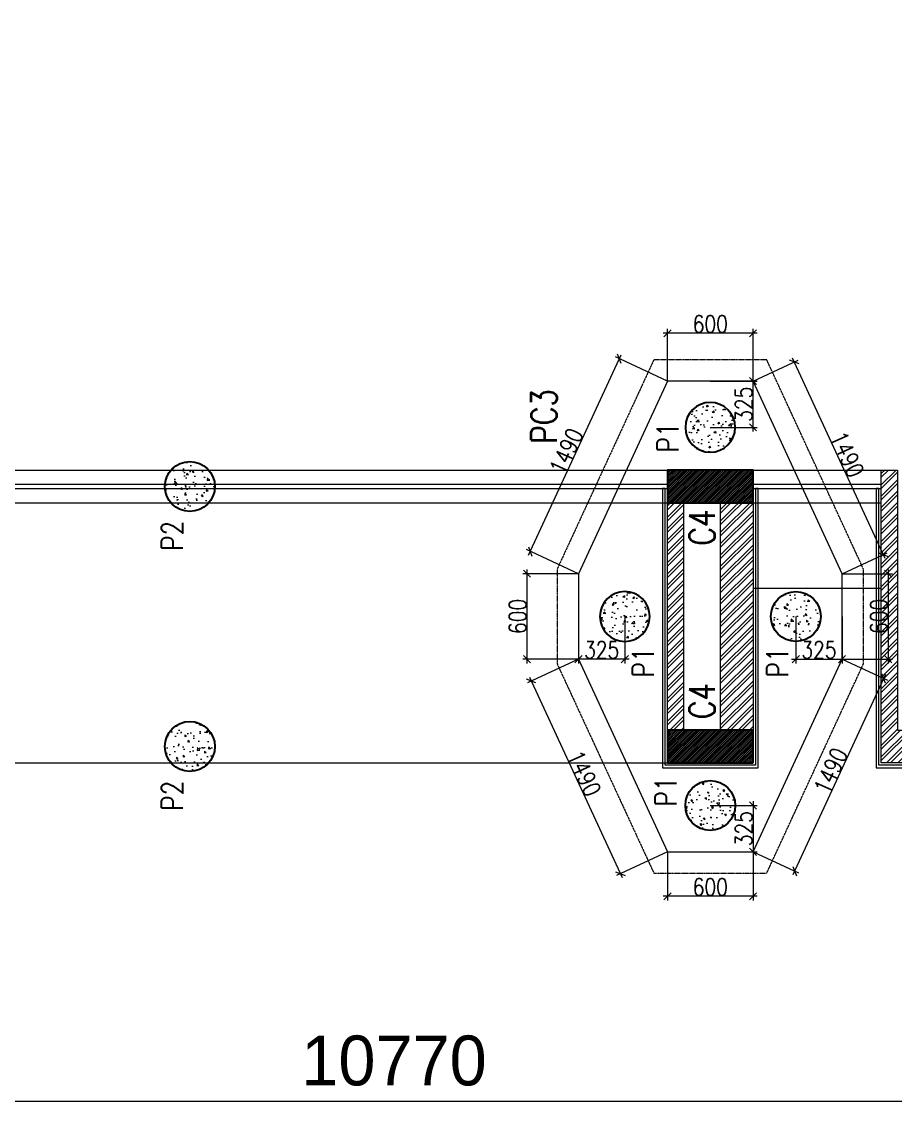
# Model space of a CAD drawing. Header units: metres. Extents: x 5205117 to 5948571, y 646915 to 1143748.
# Drawn here: x 5514661 to 5520790, y 816606 to 824308 of the extents above; entities that cross this region are included whole.
import ezdxf

# ---------------------------------------------------------------- set-up
doc = ezdxf.new("R2010")
doc.units = ezdxf.units.M
doc.header["$MEASUREMENT"] = 0
doc.header["$PDMODE"] = 35
doc.header["$PDSIZE"] = 10
for name, pattern in [('DASHED', [0.75, 0.5, -0.25]), ('DOT2', [0.125, 0, -0.125]), ('HIDDEN', [0.375, 0.25, -0.125])]:
    doc.linetypes.add(name, pattern=pattern)
doc.layers.get('0').update_dxf_attribs({"color": 1, "linetype": 'DASHED', "lineweight": 30})
doc.layers.add('A-GF', color=8, linetype='Continuous', lineweight=0, transparency=0.5)
for name, color, linetype, lineweight in [('dim start point', 10, 'Continuous', 0), ('S-COLUMN & WALL', 5, 'Continuous', 30), ('S-COLUMN_H', 250, 'Continuous', 0), ('S-FOUND-EXCAVATION', 253, 'HIDDEN', 0), ('S-FOUND-FOOTING', 7, 'Continuous', 15), ('S-PILE', 96, 'Continuous', 30), ('S-TEXT', 7, 'Continuous', 0), ('S-TEXT COL.', 1, 'Continuous', 0), ('S-TEXT PILE', 7, 'Continuous', 0)]:
    doc.layers.add(name, color=color, linetype=linetype, lineweight=lineweight)
doc.styles.add('C-ROOM', font='arial.ttf')
doc.styles.add('SETU 1', font='romans.shx', dxfattribs={"width": 0.8})
doc.styles.get("Standard").update_dxf_attribs({"font": 'GOTHIC.TTF'})
doc.dimstyles.new('A-DIM 100', dxfattribs={"dimscale": 100, "dimtxt": 2.5, "dimasz": 1.5, "dimexe": 1, "dimexo": 1, "dimgap": 0.5, "dimtad": 1, "dimdec": 0, "dimrnd": 5, "dimzin": 3, "dimdsep": 46, "dimtxsty": 'C-ROOM', "dimblk1": 'ARCHTICK', "dimblk2": 'ARCHTICK', "dimsah": 1, "dimcen": 1.5, "dimdle": 1, "dimclrd": 256, "dimclre": 256, "dimclrt": 256, "dimadec": 0, "dimazin": 0, "dimtfac": 0.6, "dimtdec": 0, "dimtofl": 0, "dimtmove": 1, "dimatfit": 3, "dimfxl": 1, "dimtolj": 1, "dimtzin": 0, "dimlwd": -1, "dimlwe": -1, "dimarcsym": 0})
doc.dimstyles.get("Standard").update_dxf_attribs({"dimtxt": 2, "dimasz": 1, "dimexe": 0, "dimexo": 0, "dimgap": 0.1, "dimtad": 1, "dimdsep": 46, "dimtxsty": 'Standard', "dimblk": 'OBLIQUE', "dimcen": 0.1, "dimclrd": 256, "dimclre": 256, "dimclrt": 256, "dimadec": 0, "dimazin": 0, "dimtfac": 1, "dimtofl": 0, "dimtmove": 1, "dimatfit": 2, "dimldrblk": 'OPEN90', "dimfxl": 1, "dimtolj": 1, "dimtzin": 0, "dimlwd": -1, "dimlwe": -1, "dimarcsym": 0})
pattern_1 = [(45, (1595081.140646775, 494016.5524752283), (-6.629126073623882, 6.629126073623883), [])]

# ---------------------------------------------------------------- blocks, each defined once
blk = doc.blocks.new('P2')
at = {"layer": 'S-PILE', "lineweight": 0}
h = blk.add_hatch(dxfattribs=at)
h.set_pattern_fill('AR-CONC', color=256, scale=20)
h.set_pattern_definition([(50, (0, 0), (143.4520365201507, -12.55042699651902), [15, -165]), (355, (0, 0), (-27.7502667226, 150.4384267400024), [12, -132]), (100.45144446, (11.9543362, -1.0458688), (115.7017693454224, 137.8879981937259), [12.74803839999999, -140.2284223999999]), (46.1842, (0, 40), (213.4482661343145, -33.10385615861531), [22.5, -247.5]), (96.63563549000003, (17.787349, 37.2413386), (186.9323891348456, 194.8237201549101), [19.1220684, -210.3427519999999]), (351.18416399, (0, 40), (186.9323890109546, 194.823720053998), [18, -198.0000002]), (21, (20, 30), (119.3814104236923, -80.52377813306776), [15, -165]), (326, (20, 30), (48.66306638431634, 145.0300090093706), [12, -132]), (71.45144474, (29.94845080000001, 23.2896852), (168.0444753459942, 64.50623056127077), [12.748038, -140.2284224]), (37.5, (0, 0), (2.431971063458133, 66.5787707662623), [0, -130.4, 0, -134, 0, -132.5]), (7.499999999999999, (0, 0), (52.61390748842972, 78.88234237647205), [0, -76.39999999999999, 0, -127.4, 0, -50.5]), (327.5, (-44.59999999999999, 0), (106.7644872344818, -4.510974346875951), [0, -50, 0, -156, 0, -207]), (317.5, (-64.6, 0), (116.6372338684772, 20.02099646646354), [0, -65, 0, -103.6, 0, -147])])
edge = h.paths.add_edge_path()
edge.add_arc((0, 0), 175, 0, 360)
at = {"layer": 'S-PILE'}
blk.add_circle((0, 0), 175, dxfattribs=at)
blk = doc.blocks.new('_Oblique')
at = {"color": 0, "linetype": 'ByBlock', "lineweight": -2}
blk.add_line((-0.5, -0.5), (0.5, 0.5), dxfattribs=at)
blk = doc.blocks.new('*D837')
at = {"layer": 'Defpoints', "color": 0, "transparency": 16777216}
for p in [(5518854.293229337, 821943.4365243237), (5519193.018435443, 821786.9202748376), (5518568.018461747, 820434.3243264764)]:
    blk.add_point(p, dxfattribs=at)
at = {"layer": 'S-TEXT', "transparency": 16777216}
blk.add_line((5518216.709479088, 820563.6073505258), (5518866.877005891, 821970.6697497594), dxfattribs=at)
at = {"layer": 'S-TEXT', "color": 9, "transparency": 16777216}
for p, q in [((5519193.018435443, 821786.9202748376), (5518827.060003901, 821956.0203008768)), ((5518568.018461747, 820434.3243264764), (5518202.060030205, 820603.424352515))]:
    blk.add_line(p, q, dxfattribs=at)
at = {"layer": 'S-TEXT', "transparency": 16777216, "xscale": 50, "yscale": 50, "zscale": 50}
for p, rotation in [((5518854.293229337, 821943.4365243237), 65.19954959944108), ((5518229.293255641, 820590.8405759616), 245.1995495994411)]:
    blk.add_blockref('_Oblique', p, dxfattribs=dict(at, rotation=rotation))
at = {"layer": 'S-TEXT', "color": 0, "lineweight": 0, "transparency": 16777216, "insert": (5518482.787920711, 821294.4033993421), "char_height": 120, "attachment_point": 5, "rotation": 65.19954959944108, "style": 'SETU 1'}
blk.add_mtext('\\A1;1490', dxfattribs=at)
blk = doc.blocks.new('*D838')
at = {"layer": 'Defpoints', "color": 0, "transparency": 16777216}
for p in [(5520082.621542173, 821920.7384592762), (5519793.018435443, 821786.9202748381), (5520418.018409141, 820434.3243264765)]:
    blk.add_point(p, dxfattribs=at)
at = {"layer": 'S-TEXT', "transparency": 16777216}
blk.add_line((5520720.205292424, 820540.9092854784), (5520070.037765621, 821947.9716847125), dxfattribs=at)
at = {"layer": 'S-TEXT', "color": 9, "transparency": 16777216}
for p, q in [((5519793.018435443, 821786.9202748381), (5520109.85476761, 821933.3222358299)), ((5520418.018409141, 820434.3243264765), (5520734.854741306, 820580.7262874683))]:
    blk.add_line(p, q, dxfattribs=at)
at = {"layer": 'S-TEXT', "transparency": 16777216, "xscale": 50, "yscale": 50, "zscale": 50}
for p, rotation in [((5520082.621542173, 821920.7384592762), 114.8004504005589), ((5520707.62151587, 820568.1425109148), 294.8004504005589)]:
    blk.add_blockref('_Oblique', p, dxfattribs=dict(at, rotation=rotation))
at = {"layer": 'S-TEXT', "color": 0, "lineweight": 0, "transparency": 16777216, "insert": (5520454.1268508, 821271.7053342944), "char_height": 120, "attachment_point": 5, "rotation": 294.80045040055893, "style": 'SETU 1'}
blk.add_mtext('\\A1;1490', dxfattribs=at)
blk = doc.blocks.new('*D839')
at = {"layer": 'Defpoints', "color": 0, "transparency": 16777216}
for p in [(5520418.018409141, 819834.3243264764), (5519793.018435445, 818481.9202748382), (5520085.214830702, 818346.8846402371)]:
    blk.add_point(p, dxfattribs=at)
at = {"layer": 'S-TEXT', "color": 9, "transparency": 16777216}
for p, q in [((5520418.018409141, 819834.3243264764), (5520737.447349922, 819686.7034439872)), ((5519793.018435445, 818481.9202748382), (5520112.447376224, 818334.2993923489))]:
    blk.add_line(p, q, dxfattribs=at)
at = {"layer": 'S-TEXT', "transparency": 16777216}
blk.add_line((5520722.800052287, 819726.5212373975), (5520072.629582814, 818319.6520947154), dxfattribs=at)
at = {"layer": 'S-TEXT', "transparency": 16777216, "xscale": 50, "yscale": 50, "zscale": 50}
for p, rotation in [((5520710.214804398, 819699.2886918753), 65.19645403067507), ((5520085.214830702, 818346.8846402371), 245.1964540306751)]:
    blk.add_blockref('_Oblique', p, dxfattribs=dict(at, rotation=rotation))
at = {"layer": 'S-TEXT', "color": 0, "lineweight": 0, "transparency": 16777216, "insert": (5520338.71096892, 819050.3547031473), "char_height": 120, "attachment_point": 5, "rotation": 65.19645403067508, "style": 'SETU 1'}
blk.add_mtext('\\A1;1490', dxfattribs=at)
blk = doc.blocks.new('*D840')
at = {"layer": 'Defpoints', "color": 0, "transparency": 16777216}
for p in [(5518568.018461748, 819834.3243264764), (5519193.018435445, 818481.9202748379), (5518861.183847286, 818328.5662467876)]:
    blk.add_point(p, dxfattribs=at)
at = {"layer": 'S-TEXT', "color": 9, "transparency": 16777216}
for p, q in [((5518568.018461748, 819834.3243264764), (5518208.951328069, 819668.3850505372)), ((5519193.018435445, 818481.9202748379), (5518833.951301765, 818315.9809988993))]:
    blk.add_line(p, q, dxfattribs=at)
at = {"layer": 'S-TEXT', "transparency": 16777216}
blk.add_line((5518223.598625701, 819708.2028439472), (5518873.769095174, 818301.3337012657), dxfattribs=at)
at = {"layer": 'S-TEXT', "transparency": 16777216, "xscale": 50, "yscale": 50, "zscale": 50}
for p, rotation in [((5518236.183873589, 819680.9702984255), 114.8035459693249), ((5518861.183847286, 818328.5662467876), 294.8035459693249)]:
    blk.add_blockref('_Oblique', p, dxfattribs=dict(at, rotation=rotation))
at = {"layer": 'S-TEXT', "color": 0, "lineweight": 0, "transparency": 16777216, "insert": (5518607.687709068, 819032.036309697), "char_height": 120, "attachment_point": 5, "rotation": 294.8035459693249, "style": 'SETU 1'}
blk.add_mtext('\\A1;1490', dxfattribs=at)
blk = doc.blocks.new('*D841')
at = {"layer": 'Defpoints', "color": 0, "transparency": 16777216}
for p in [(5519193.018435445, 822122.2912844357), (5519193.018435445, 821786.9202748381), (5519793.018435445, 821786.9202748381)]:
    blk.add_point(p, dxfattribs=at)
at = {"layer": 'S-TEXT', "transparency": 16777216}
blk.add_line((5519823.018435444, 822122.2912844357), (5519163.018435444, 822122.2912844357), dxfattribs=at)
at = {"layer": 'S-TEXT', "color": 9, "transparency": 16777216}
for p, q in [((5519193.018435445, 821786.9202748381), (5519193.018435445, 822152.2912844355)), ((5519793.018435445, 821786.9202748381), (5519793.018435445, 822152.2912844355))]:
    blk.add_line(p, q, dxfattribs=at)
at = {"layer": 'S-TEXT', "transparency": 16777216, "xscale": 50, "yscale": 50, "zscale": 50, "rotation": 180}
blk.add_blockref('_Oblique', (5519193.018435445, 822122.2912844357), dxfattribs=at)
at = {"layer": 'S-TEXT', "transparency": 16777216, "xscale": 50, "yscale": 50, "zscale": 50}
blk.add_blockref('_Oblique', (5519793.018435445, 822122.2912844357), dxfattribs=at)
at = {"layer": 'S-TEXT', "color": 0, "lineweight": 0, "transparency": 16777216, "insert": (5519493.018435444, 822187.2912844357), "char_height": 120, "attachment_point": 5, "style": 'SETU 1'}
blk.add_mtext('\\A1;600', dxfattribs=at)
blk = doc.blocks.new('*D842')
at = {"layer": 'Defpoints', "color": 0, "transparency": 16777216}
for p in [(5519193.018435445, 818481.9202748382), (5519793.018435445, 818481.9202748382), (5519193.018435445, 818169.7627769104)]:
    blk.add_point(p, dxfattribs=at)
at = {"layer": 'S-TEXT', "color": 9, "transparency": 16777216}
for p, q in [((5519193.018435445, 818481.9202748382), (5519193.018435445, 818139.7627769106)), ((5519793.018435445, 818481.9202748382), (5519793.018435445, 818139.7627769106))]:
    blk.add_line(p, q, dxfattribs=at)
at = {"layer": 'S-TEXT', "transparency": 16777216}
blk.add_line((5519823.018435444, 818169.7627769104), (5519163.018435444, 818169.7627769104), dxfattribs=at)
at = {"layer": 'S-TEXT', "transparency": 16777216, "xscale": 50, "yscale": 50, "zscale": 50, "rotation": 180}
blk.add_blockref('_Oblique', (5519193.018435445, 818169.7627769104), dxfattribs=at)
at = {"layer": 'S-TEXT', "transparency": 16777216, "xscale": 50, "yscale": 50, "zscale": 50}
blk.add_blockref('_Oblique', (5519793.018435445, 818169.7627769104), dxfattribs=at)
at = {"layer": 'S-TEXT', "color": 0, "lineweight": 0, "transparency": 16777216, "insert": (5519493.018435444, 818234.7627769106), "char_height": 120, "attachment_point": 5, "style": 'SETU 1'}
blk.add_mtext('\\A1;600', dxfattribs=at)
blk = doc.blocks.new('*D843')
at = {"layer": 'Defpoints', "color": 0, "transparency": 16777216}
for p in [(5520418.018409143, 820434.3243264768), (5520418.018409143, 819834.3243264769), (5520741.718042727, 819834.3243264769)]:
    blk.add_point(p, dxfattribs=at)
at = {"layer": 'S-TEXT', "color": 9, "transparency": 16777216}
for p, q in [((5520418.018409143, 820434.3243264768), (5520771.718042726, 820434.3243264768)), ((5520418.018409143, 819834.3243264769), (5520771.718042726, 819834.3243264769))]:
    blk.add_line(p, q, dxfattribs=at)
at = {"layer": 'S-TEXT', "transparency": 16777216}
blk.add_line((5520741.718042727, 820464.3243264767), (5520741.718042727, 819804.3243264768), dxfattribs=at)
at = {"layer": 'S-TEXT', "transparency": 16777216, "xscale": 50, "yscale": 50, "zscale": 50}
for p, rotation in [((5520741.718042727, 820434.3243264768), 90), ((5520741.718042727, 819834.3243264769), 270)]:
    blk.add_blockref('_Oblique', p, dxfattribs=dict(at, rotation=rotation))
at = {"layer": 'S-TEXT', "color": 0, "lineweight": 0, "transparency": 16777216, "insert": (5520676.718042725, 820134.324326475), "char_height": 120, "attachment_point": 5, "rotation": 90, "style": 'SETU 1'}
blk.add_mtext('\\A1;600', dxfattribs=at)
blk = doc.blocks.new('*D844')
at = {"layer": 'Defpoints', "color": 0, "transparency": 16777216}
for p in [(5518568.01846175, 820434.3243264768), (5518206.265005995, 819834.3243264769), (5518568.01846175, 819834.3243264769)]:
    blk.add_point(p, dxfattribs=at)
at = {"layer": 'S-TEXT', "color": 9, "transparency": 16777216}
for p, q in [((5518568.01846175, 820434.3243264768), (5518176.265005994, 820434.3243264768)), ((5518568.01846175, 819834.3243264769), (5518176.265005994, 819834.3243264769))]:
    blk.add_line(p, q, dxfattribs=at)
at = {"layer": 'S-TEXT', "transparency": 16777216}
blk.add_line((5518206.265005995, 820464.3243264767), (5518206.265005995, 819804.3243264768), dxfattribs=at)
at = {"layer": 'S-TEXT', "transparency": 16777216, "xscale": 50, "yscale": 50, "zscale": 50}
for p, rotation in [((5518206.265005995, 820434.3243264768), 90), ((5518206.265005995, 819834.3243264769), 270)]:
    blk.add_blockref('_Oblique', p, dxfattribs=dict(at, rotation=rotation))
at = {"layer": 'S-TEXT', "color": 0, "lineweight": 0, "transparency": 16777216, "insert": (5518141.265005994, 820134.324326475), "char_height": 120, "attachment_point": 5, "rotation": 90, "style": 'SETU 1'}
blk.add_mtext('\\A1;600', dxfattribs=at)
blk = doc.blocks.new('*D817')
at = {"layer": 'Defpoints', "color": 0, "transparency": 16777216}
for p in [(5518568.018461747, 820134.3243264755), (5518893.018461747, 820134.3243264755), (5518568.018461747, 819834.3243264838)]:
    blk.add_point(p, dxfattribs=at)
at = {"layer": 'S-TEXT', "color": 9, "transparency": 16777216}
for p, q in [((5518568.018461747, 820134.3243264755), (5518568.018461747, 819804.3243264839)), ((5518893.018461747, 820134.3243264755), (5518893.018461747, 819804.3243264839))]:
    blk.add_line(p, q, dxfattribs=at)
at = {"layer": 'S-TEXT', "transparency": 16777216}
blk.add_line((5518923.018461748, 819834.3243264838), (5518538.018461748, 819834.3243264838), dxfattribs=at)
at = {"layer": 'S-TEXT', "transparency": 16777216, "xscale": 50, "yscale": 50, "zscale": 50, "rotation": 180}
blk.add_blockref('_Oblique', (5518568.018461747, 819834.3243264838), dxfattribs=at)
at = {"layer": 'S-TEXT', "transparency": 16777216, "xscale": 50, "yscale": 50, "zscale": 50}
blk.add_blockref('_Oblique', (5518893.018461747, 819834.3243264838), dxfattribs=at)
at = {"layer": 'S-TEXT', "color": 0, "lineweight": 0, "transparency": 16777216, "insert": (5518730.518461747, 819899.3243264836), "char_height": 120, "attachment_point": 5, "style": 'SETU 1'}
blk.add_mtext('\\A1;325', dxfattribs=at)
blk = doc.blocks.new('*D818')
at = {"layer": 'Defpoints', "color": 0, "transparency": 16777216}
for p in [(5520093.018409141, 820134.3243264755), (5520418.018409141, 820134.3243264755), (5520418.018409141, 819834.3243264856)]:
    blk.add_point(p, dxfattribs=at)
at = {"layer": 'S-TEXT', "color": 9, "transparency": 16777216}
for p, q in [((5520093.018409141, 820134.3243264755), (5520093.018409141, 819804.3243264857)), ((5520418.018409141, 820134.3243264755), (5520418.018409141, 819804.3243264857))]:
    blk.add_line(p, q, dxfattribs=at)
at = {"layer": 'S-TEXT', "transparency": 16777216}
blk.add_line((5520063.01840914, 819834.3243264856), (5520448.01840914, 819834.3243264856), dxfattribs=at)
at = {"layer": 'S-TEXT', "transparency": 16777216, "xscale": 50, "yscale": 50, "zscale": 50, "rotation": 180}
blk.add_blockref('_Oblique', (5520093.018409141, 819834.3243264856), dxfattribs=at)
at = {"layer": 'S-TEXT', "transparency": 16777216, "xscale": 50, "yscale": 50, "zscale": 50}
blk.add_blockref('_Oblique', (5520418.018409141, 819834.3243264856), dxfattribs=at)
at = {"layer": 'S-TEXT', "color": 0, "lineweight": 0, "transparency": 16777216, "insert": (5520255.518409141, 819899.3243264856), "char_height": 120, "attachment_point": 5, "style": 'SETU 1'}
blk.add_mtext('\\A1;325', dxfattribs=at)
blk = doc.blocks.new('*D819')
at = {"layer": 'Defpoints', "color": 0, "transparency": 16777216}
for p in [(5519493.018435447, 818806.9202748378), (5519493.018435447, 818481.9202748378), (5519793.018435448, 818481.9202748378)]:
    blk.add_point(p, dxfattribs=at)
at = {"layer": 'S-TEXT', "color": 9, "transparency": 16777216}
for p, q in [((5519493.018435447, 818806.9202748378), (5519823.018435448, 818806.9202748378)), ((5519493.018435447, 818481.9202748378), (5519823.018435448, 818481.9202748378))]:
    blk.add_line(p, q, dxfattribs=at)
at = {"layer": 'S-TEXT', "transparency": 16777216}
blk.add_line((5519793.018435448, 818836.9202748376), (5519793.018435448, 818451.9202748376), dxfattribs=at)
at = {"layer": 'S-TEXT', "transparency": 16777216, "xscale": 50, "yscale": 50, "zscale": 50}
for p, rotation in [((5519793.018435448, 818806.9202748378), 90), ((5519793.018435448, 818481.9202748378), 270)]:
    blk.add_blockref('_Oblique', p, dxfattribs=dict(at, rotation=rotation))
at = {"layer": 'S-TEXT', "color": 0, "lineweight": 0, "transparency": 16777216, "insert": (5519728.018435447, 818644.4202748358), "char_height": 120, "attachment_point": 5, "rotation": 90, "style": 'SETU 1'}
blk.add_mtext('\\A1;325', dxfattribs=at)
blk = doc.blocks.new('*D820')
at = {"layer": 'Defpoints', "color": 0, "transparency": 16777216}
for p in [(5519493.018435447, 821786.7283781151), (5519793.018435448, 821786.7283781151), (5519493.018435447, 821461.728378115)]:
    blk.add_point(p, dxfattribs=at)
at = {"layer": 'S-TEXT', "transparency": 16777216}
blk.add_line((5519793.018435448, 821431.728378115), (5519793.018435448, 821816.728378115), dxfattribs=at)
at = {"layer": 'S-TEXT', "color": 9, "transparency": 16777216}
for p, q in [((5519493.018435447, 821786.7283781151), (5519823.018435448, 821786.7283781151)), ((5519493.018435447, 821461.728378115), (5519823.018435448, 821461.728378115))]:
    blk.add_line(p, q, dxfattribs=at)
at = {"layer": 'S-TEXT', "transparency": 16777216, "xscale": 50, "yscale": 50, "zscale": 50}
for p, rotation in [((5519793.018435448, 821786.7283781151), 90), ((5519793.018435448, 821461.728378115), 270)]:
    blk.add_blockref('_Oblique', p, dxfattribs=dict(at, rotation=rotation))
at = {"layer": 'S-TEXT', "color": 0, "lineweight": 0, "transparency": 16777216, "insert": (5519728.018435447, 821624.2283781132), "char_height": 120, "attachment_point": 5, "rotation": 90, "style": 'SETU 1'}
blk.add_mtext('\\A1;325', dxfattribs=at)
blk = doc.blocks.new('*D887')
at = {"layer": 'Defpoints', "color": 0, "ltscale": 5, "transparency": 16777216}
for p in [(5522658.020674787, 817598.1489726655), (5511888.018435448, 817163.7671260297), (5522658.020674787, 816730.9334570203)]:
    blk.add_point(p, dxfattribs=at)
at = {"layer": 'dim start point', "linetype": 'DOT2', "ltscale": 5, "transparency": 16777216}
for p, q in [((5522658.020674787, 817598.1489726655), (5522658.020674787, 816730.9334570203)), ((5511888.018435448, 817163.7671260297), (5511888.018435448, 816730.9334570203))]:
    blk.add_line(p, q, dxfattribs=at)
at = {"layer": 'dim start point', "color": 1, "ltscale": 5, "transparency": 16777216}
blk.add_line((5511888.018435448, 816730.9334570203), (5522658.020674787, 816730.9334570203), dxfattribs=at)
at = {"layer": 'dim start point', "color": 1, "ltscale": 5, "transparency": 16777216, "xscale": 250, "yscale": 250, "zscale": 250, "rotation": 180}
blk.add_blockref('_Oblique', (5511888.018435448, 816730.9334570203), dxfattribs=at)
at = {"layer": 'dim start point', "color": 1, "ltscale": 5, "transparency": 16777216, "xscale": 250, "yscale": 250, "zscale": 250}
blk.add_blockref('_Oblique', (5522658.020674787, 816730.9334570203), dxfattribs=at)
at = {"layer": 'dim start point', "color": 1, "ltscale": 5, "transparency": 16777216, "insert": (5517273.019555118, 817014.7369920305), "char_height": 350, "attachment_point": 5}
blk.add_mtext('\\A1;10770', dxfattribs=at)
blk = doc.blocks.new('_Open90')
at = {"color": 0, "linetype": 'ByBlock', "lineweight": -2}
for p, q in [((-0.5, 0.5), (0, 0)), ((0, 0), (-1, 0)), ((0, 0), (-0.5, -0.5))]:
    blk.add_line(p, q, dxfattribs=at)

msp = doc.modelspace()

# ---------------------------------------------------------------- hatches: boundary and pattern name
at = {"layer": 'A-GF', "ltscale": 5}
h = msp.add_hatch(dxfattribs=at)
h.set_pattern_fill('ANSI32', color=256, scale=150)
h.set_pattern_definition([(45, (1901543.431785271, 480541.7018251683), (-39.7747564417433, 39.7747564417433), []), (45, (1901569.948289521, 480541.7018251683), (-39.7747564417433, 39.7747564417433), [])])
h.paths.add_polyline_path([(5521808.018435445, 821161.9202748376), (5522543.018435444, 821161.9202748376), (5522543.018435444, 825736.9202748376), (5521808.018435445, 825736.9202748376), (5521808.018435445, 825966.9202748376), (5522428.018435444, 825966.9202748376), (5522428.018435444, 828666.9202748401), (5521808.018435445, 828666.9202748401), (5521808.018435445, 828896.92027484), (5522658.018435445, 828896.92027484), (5522658.018435445, 820184.4202748378), (5522558.018435445, 820184.4202748378), (5522558.018435445, 820084.4202748376), (5522658.018435445, 820084.4202748376), (5522658.018435445, 819106.9202748376), (5520693.018435444, 819106.9202748376), (5520693.018435444, 821161.9202748376), (5520808.018435444, 821161.9202748376), (5520808.018435444, 819336.9202748376), (5522428.018435444, 819336.9202748376), (5522428.018435444, 820931.9202748378), (5521808.018435445, 820931.9202748378)])
h.paths.add_polyline_path([(5522033.018435445, 830011.9202748399), (5522033.018435445, 830216.9202748378), (5522428.018435444, 830216.9202748378), (5522428.018435444, 830011.9202748399)], flags=16)
h.paths.add_polyline_path([(5522658.018435445, 830701.9202748399), (5522428.018435444, 830701.9202748399), (5522428.018435444, 830331.9202748376), (5522033.018435445, 830331.9202748376), (5522033.018435445, 830701.9202748399), (5521918.018435444, 830701.9202748399), (5521918.018435444, 830011.9202748399), (5521808.018435445, 830011.9202748399), (5521808.018435445, 829896.92027484), (5522658.018435445, 829896.92027484)], flags=17)
h.paths.add_polyline_path([(5515283.018435444, 838136.9202748378), (5515283.018435444, 836126.9202748378), (5514658.018435445, 836126.9202748378), (5514658.018435445, 836011.9202748378), (5515513.018435444, 836011.9202748378), (5515513.018435444, 838366.9202748378), (5511888.018435445, 838366.9202748378), (5511888.018435445, 833706.9202748378), (5512488.018435444, 833706.9202748378), (5512488.018435444, 834306.9202748378), (5515283.018435444, 834306.9202748378), (5515283.018435444, 833706.9202748378), (5517263.018435445, 833706.9202748378), (5517263.018435445, 834536.9202748378), (5515513.018435444, 834536.9202748378), (5515513.018435444, 834986.9202748378), (5515283.018435444, 834986.9202748378), (5515283.018435444, 834536.9202748378), (5513758.018435445, 834536.9202748378), (5513758.018435445, 836126.9202748378), (5513528.018435445, 836126.9202748378), (5513528.018435445, 834536.9202748378), (5512118.018435445, 834536.9202748378), (5512118.018435445, 838136.9202748378)])
h.paths.add_polyline_path([(5522658.018435445, 833936.9202748378), (5522658.018435445, 834906.9202748378), (5522428.018435444, 834906.9202748378), (5522428.018435444, 834536.9202748378), (5519793.018435445, 834536.9202748378), (5519793.018435445, 836336.9202748378), (5520393.018435445, 836336.9202748378), (5520393.018435445, 836451.9202748378), (5519793.018435445, 836451.9202748378), (5519793.018435445, 838251.9202748376), (5520393.018435445, 838251.9202748376), (5520393.018435445, 838366.9202748378), (5519563.018435444, 838366.9202748378), (5519563.018435444, 825736.9202748382), (5520808.018435443, 825736.9202748376), (5520808.018435443, 825966.9202748376), (5519793.018435445, 825966.9202748376), (5519793.018435445, 829896.92027484), (5520908.018435444, 829896.92027484), (5520908.018435444, 830011.9202748406), (5519793.018435445, 830011.9202748406), (5519793.018435445, 832761.9202748381), (5521008.018435444, 832761.9202748381), (5521008.018435444, 832876.9202748381), (5519793.018435445, 832876.9202748381), (5519793.018435445, 834306.9202748378), (5521918.018435444, 834306.9202748378), (5521918.018435444, 832876.9202748378), (5521808.018435445, 832876.9202748378), (5521808.018435445, 832761.9202748378), (5522033.018435445, 832761.9202748378), (5522033.018435445, 834306.9202748378), (5522428.018435444, 834306.9202748378), (5522428.018435444, 833936.9202748378)])
h.paths.add_polyline_path([(5511888.018435445, 820631.9202748376), (5512488.018435444, 820631.9202748376), (5512488.018435444, 819106.9202748376), (5511888.018435445, 819106.9202748376)])
h.paths.add_polyline_path([(5511888.018435445, 820931.9202748378), (5511888.018435445, 826566.9202748378), (5512488.018435444, 826566.9202748378), (5512488.018435444, 825736.9202748376), (5512118.018435445, 825736.9202748376), (5512118.018435445, 821161.9202748376), (5512488.018435444, 821161.9202748376), (5512488.018435444, 820931.9202748378)])
h.paths.add_polyline_path([(5512373.018435445, 825966.9202748376), (5512118.018435445, 825966.9202748376), (5512118.018435445, 826451.9202748378), (5512373.018435445, 826451.9202748378)], flags=16)
h.paths.add_polyline_path([(5512118.018435445, 819336.9202748376), (5512373.018435445, 819336.9202748376), (5512373.018435445, 820401.9202748376), (5512118.018435445, 820401.9202748376)], flags=16)
h.paths.add_polyline_path([(5515283.018435444, 826566.9202748378), (5517263.018435445, 826566.9202748378), (5517263.018435445, 825736.9202748376), (5515283.018435444, 825736.9202748376)])
h.paths.add_polyline_path([(5515513.018435444, 826451.9202748378), (5517033.018435445, 826451.9202748378), (5517033.018435445, 825966.9202748376), (5515513.018435444, 825966.9202748376)], flags=16)
h.paths.add_polyline_path([(5522658.018435445, 843196.9202748376), (5522658.018435445, 835806.9202748376), (5522428.018435444, 835806.9202748376), (5522428.018435444, 836336.9202748378), (5521293.018435444, 836336.9202748378), (5521293.018435444, 836451.9202748378), (5522428.018435444, 836451.9202748378), (5522428.018435444, 838251.9202748376), (5521393.018435444, 838251.9202748376), (5521393.018435444, 838366.9202748378), (5522428.018435444, 838366.9202748378), (5522428.018435444, 842966.9202748376), (5522058.018435444, 842966.9202748376), (5522058.018435444, 843196.9202748376)])
h.paths.add_polyline_path([(5519193.018435445, 821161.9202748376), (5519793.018435445, 821161.9202748376), (5519793.018435445, 819106.9202748376), (5519193.018435445, 819106.9202748376)])
h.paths.add_polyline_path([(5519308.018435444, 820931.9202748378), (5519563.018435444, 820931.9202748378), (5519563.018435444, 819336.9202748376), (5519308.018435444, 819336.9202748376)], flags=16)
h.paths.add_polyline_path([(5518333.018435445, 842966.9202748376), (5518333.018435445, 838366.9202748378), (5517033.018435445, 838366.9202748378), (5517033.018435445, 838136.9202748378), (5518563.018435445, 838136.9202748378), (5518563.018435445, 842966.9202748376), (5518933.018435444, 842966.9202748376), (5518933.018435444, 843196.9202748376), (5518333.018435445, 843196.9202748376)])
h.paths.add_polyline_path([(5515513.018435444, 833821.9202748376), (5515513.018435444, 834306.9202748378), (5517033.018435445, 834306.9202748378), (5517033.018435445, 833821.9202748376)], flags=16)
h.paths.add_polyline_path([(5518333.018435445, 845021.9202748376), (5518333.018435445, 843496.9202748376), (5518933.018435444, 843496.9202748376), (5518933.018435444, 845021.9202748376)])
h.paths.add_polyline_path([(5518563.018435445, 844791.9202748376), (5518563.018435445, 843611.9202748378), (5518818.018435445, 843611.9202748378), (5518818.018435445, 844791.9202748376)], flags=16)
h.paths.add_polyline_path([(5522658.018435445, 845021.9202748376), (5522658.018435445, 843496.9202748376), (5522058.018435444, 843496.9202748376), (5522058.018435444, 845021.9202748376)])
h.paths.add_polyline_path([(5522428.018435444, 844791.9202748376), (5522428.018435444, 843611.9202748378), (5522173.018435445, 843611.9202748378), (5522173.018435445, 844791.9202748376)], flags=16)
h.paths.add_polyline_path([(5518033.018435445, 840746.9202748378), (5517033.018435445, 840746.9202748378), (5517033.018435445, 840516.9202748378), (5518033.018435445, 840516.9202748378)], flags=17)
h.paths.add_polyline_path([(5511888.018435445, 840746.9202748378), (5511888.018435445, 840516.9202748378), (5515513.018435444, 840516.9202748378), (5515513.018435444, 840746.9202748378)])
h.paths.add_polyline_path([(5512373.018435445, 834306.9202748378), (5512373.018435445, 833821.9202748376), (5512118.018435445, 833821.9202748376), (5512118.018435445, 834306.9202748378)], flags=16)
at = {"layer": 'A-GF', "ltscale": 100}
h = msp.add_hatch(dxfattribs=at)
h.set_pattern_fill('ANSI31', color=256, scale=75)
h.set_pattern_definition(pattern_1)
h.paths.add_polyline_path([(5519793.018435445, 820931.9202748378), (5519793.018435445, 821161.9202748376), (5519193.018435445, 821161.9202748376), (5519193.018435445, 820931.9202748378)])
h = msp.add_hatch(dxfattribs=at)
h.set_pattern_fill('ANSI31', color=256, scale=75)
h.set_pattern_definition(pattern_1)
h.paths.add_polyline_path([(5519793.018435445, 819106.9202748376), (5519793.018435445, 819336.9202748376), (5519193.018435445, 819336.9202748376), (5519193.018435445, 819106.9202748376)])
at = {"layer": 'S-COLUMN_H'}
h = msp.add_hatch(color=256, dxfattribs=at)
h.dxf.hatch_style = 1
h.paths.add_polyline_path([(5519793.018435445, 820931.920274838), (5519793.018435445, 821161.9202748382), (5519193.018435445, 821161.9202748382), (5519193.018435445, 820931.920274838)])
h = msp.add_hatch(color=256, dxfattribs=at)
h.dxf.hatch_style = 1
h.paths.add_polyline_path([(5519793.018435445, 819106.9202748382), (5519793.018435445, 819336.9202748382), (5519193.018435445, 819336.9202748382), (5519193.018435445, 819106.9202748382)])

# ---------------------------------------------------------------- linework, layer by layer
at = {"layer": 'A-GF', "ltscale": 5}
for p, q in [((5512488.018435444, 821161.9202748376), (5519193.018435445, 821161.9202748376)), ((5519793.018435445, 821161.9202748376), (5520693.018435444, 821161.9202748376)), ((5512488.018435444, 821061.9202748378), (5519193.018435445, 821061.9202748378)), ((5512488.018435444, 821031.9202748378), (5519193.018435445, 821031.9202748378)), ((5519793.018435445, 821061.9202748378), (5520693.018435444, 821061.9202748378)), ((5519793.018435445, 821031.9202748378), (5520693.018435444, 821031.9202748378)), ((5512488.018435444, 820931.9202748378), (5519193.018435445, 820931.9202748378)), ((5519793.018435445, 820931.9202748378), (5520693.018435444, 820931.9202748378)), ((5519793.018435445, 820331.9202748376), (5520693.018435444, 820331.9202748376)), ((5512488.018435444, 819106.9202748376), (5519193.018435445, 819106.9202748376)), ((5512488.018435444, 819106.9202748376), (5519193.018435445, 819106.9202748376))]:
    msp.add_line(p, q, dxfattribs=at)
at = {"layer": 'A-GF', "ltscale": 5, "flags": 128}
for points in [[(5521918.018435444, 828931.92027484), (5521918.018435444, 828913.9202748399), (5522675.018435445, 828913.9202748399), (5522675.018435445, 819089.9202748376), (5520676.018435445, 819089.9202748376), (5520676.018435445, 821031.9202748378), (5520658.018435445, 821031.9202748378), (5520658.018435445, 819071.9202748378), (5522693.018435444, 819071.9202748378), (5522693.018435444, 828931.92027484)], [(5519793.018435445, 821161.9202748376), (5519793.018435445, 820931.9202748378), (5519193.018435445, 820931.9202748378), (5519193.018435445, 821161.9202748376)], [(5519176.018435445, 821031.9202748378), (5519158.018435445, 821031.9202748378), (5519158.018435445, 819071.9202748378), (5519828.018435445, 819071.9202748378), (5519828.018435445, 821031.9202748378), (5519810.018435444, 821031.9202748378), (5519810.018435444, 819089.9202748376), (5519176.018435445, 819089.9202748376)], [(5519793.018435445, 819336.9202748376), (5519793.018435445, 819106.9202748376), (5519193.018435445, 819106.9202748376), (5519193.018435445, 819336.9202748376)]]:
    msp.add_lwpolyline(points, close=True, dxfattribs=at)
at = {"layer": 'A-GF', "ltscale": 5}
for points in [[(5521808.018435445, 821161.9202748376), (5522543.018435444, 821161.9202748376), (5522543.018435444, 825736.9202748376), (5521808.018435445, 825736.9202748376), (5521808.018435445, 825966.9202748376), (5522428.018435444, 825966.9202748376), (5522428.018435444, 828666.9202748401), (5521808.018435445, 828666.9202748401), (5521808.018435445, 828896.92027484), (5522658.018435445, 828896.92027484), (5522658.018435445, 820184.4202748378), (5522558.018435445, 820184.4202748378), (5522558.018435445, 820084.4202748376), (5522658.018435445, 820084.4202748376), (5522658.018435445, 819106.9202748376), (5520693.018435444, 819106.9202748376), (5520693.018435444, 821161.9202748376), (5520808.018435444, 821161.9202748376), (5520808.018435444, 819336.9202748376), (5522428.018435444, 819336.9202748376), (5522428.018435444, 820931.9202748378), (5521808.018435445, 820931.9202748378)], [(5519193.018435445, 821161.9202748376), (5519793.018435445, 821161.9202748376), (5519793.018435445, 819106.9202748376), (5519193.018435445, 819106.9202748376)], [(5519308.018435444, 820931.9202748378), (5519563.018435444, 820931.9202748378), (5519563.018435444, 819336.9202748376), (5519308.018435444, 819336.9202748376)]]:
    msp.add_lwpolyline(points, close=True, dxfattribs=at)
at = {"layer": 'S-COLUMN & WALL', "color": 5}
for points in [[(5519793.018435445, 820931.920274838), (5519793.018435445, 821161.9202748382), (5519193.018435445, 821161.9202748382), (5519193.018435445, 820931.920274838)], [(5519793.018435445, 819106.9202748382), (5519793.018435445, 819336.9202748382), (5519193.018435445, 819336.9202748382), (5519193.018435445, 819106.9202748382)]]:
    msp.add_lwpolyline(points, close=True, dxfattribs=at)
at = {"layer": 'S-FOUND-EXCAVATION'}
msp.add_lwpolyline([(5519888.940897585, 818331.9202748382), (5520568.018409142, 819801.3398214888), (5520568.018409142, 820467.3045834622), (5519888.946606829, 821936.9202748382), (5519097.09026406, 821936.9202748382), (5518418.018461748, 820467.3045834622), (5518418.018461748, 819801.3398214888), (5519097.095973304, 818331.9202748382)], close=True, dxfattribs=at)
at = {"layer": 'S-FOUND-FOOTING', "color": 3}
msp.add_lwpolyline([(5519793.018435445, 818481.9202748382), (5520418.018409141, 819834.3243264764), (5520418.018409141, 820434.3243264764), (5519793.018435445, 821786.9202748381), (5519193.018435445, 821786.9202748381), (5518568.018461747, 820434.3243264764), (5518568.018461747, 819834.3243264764), (5519193.018435445, 818481.9202748382), (5519793.018435445, 818481.9202748382)], dxfattribs=at)

# ---------------------------------------------------------------- block references
at = {"layer": 'S-PILE', "xscale": -1, "rotation": 90}
for p in [(5519493.018435444, 821461.9202748382), (5518893.018461747, 820134.3243264764)]:
    msp.add_blockref('P2', p, dxfattribs=at)
at = {"layer": 'S-PILE'}
for p, rotation in [((5515840.518435444, 821046.9202748383), 270), ((5520093.018409141, 820134.3243264764), 270), ((5515840.518435444, 819221.9202748381), 270), ((5519493.018435444, 818806.9202748382), 90.00000000000003)]:
    msp.add_blockref('P2', p, dxfattribs=dict(at, rotation=rotation))

# ---------------------------------------------------------------- texts
at = {"layer": 'S-TEXT COL.', "color": 7, "style": 'SETU 1', "width": 0.8}
msp.add_text('PC3', height=180, rotation=90, dxfattribs=at).set_placement((5518415.481825977, 821348.0649597936))
at = {"layer": 'S-TEXT COL.', "color": 1, "true_color": 0xe61414, "style": 'SETU 1', "width": 0.8}
for p in [(5519525.656676716, 820632.0549537737), (5519525.656676716, 819414.3797461068)]:
    msp.add_text('C4', height=180, rotation=90, dxfattribs=at).set_placement(p)
at = {"layer": 'S-TEXT PILE', "style": 'SETU 1', "width": 0.8}
for s, p in [('P1', (5519268.986902057, 821285.7174684826)), ('P2', (5515791.224541612, 820595.3477835443)), ('P1', (5519096.310123439, 819706.4511629104)), ('P1', (5520039.726747451, 819706.4511629104)), ('P2', (5515791.224541612, 818770.3477835445)), ('P1', (5519255.226429715, 818800.0155347877))]:
    msp.add_text(s, height=150, rotation=90, dxfattribs=at).set_placement(p)

# ---------------------------------------------------------------- dimensions: what is measured, and where the dimension line sits
at = {"layer": 'dim start point', "color": 12, "ltscale": 5}
dim = msp.add_linear_dim(base=(5522658.020674787, 816730.9334570203), p1=(5511888.018435448, 817163.7671260297), p2=(5522658.020674787, 817598.1489726655), dimstyle='Standard', override={"dimtxt": 350, "dimasz": 250, "dimgap": 100, "dimdec": 0, "dimclrd": 1, "dimclrt": 1, "dimtdec": 0, "dimfxl": 0.1}, dxfattribs=at)
dim.commit()
dim.dimension.update_dxf_attribs({"geometry": '*D887', "text_midpoint": (5517273.019555118, 817014.7369920305)})
at = {"layer": 'S-TEXT', "lineweight": 0}
for base, p1, p2, picture, middle in [((5519193.018435445, 822122.2912844357), (5519793.018435445, 821786.9202748381), (5519193.018435445, 821786.9202748381), '*D841', (5519493.018435444, 822187.2912844357)), ((5518568.018461747, 819834.3243264838), (5518893.018461747, 820134.3243264755), (5518568.018461747, 820134.3243264755), '*D817', (5518730.518461747, 819899.3243264836)), ((5519193.018435445, 818169.7627769104), (5519793.018435445, 818481.9202748382), (5519193.018435445, 818481.9202748382), '*D842', (5519493.018435444, 818234.7627769106))]:
    dim = msp.add_linear_dim(base=base, p1=p1, p2=p2, dimstyle='A-DIM 100', override={"dimtxt": 1.199999999999999, "dimasz": 0.5, "dimexe": 0.3, "dimexo": 0, "dimgap": 0.05, "dimtxsty": 'SETU 1', "dimblk1": 'Oblique', "dimblk2": 'Oblique', "dimdle": 0.3, "dimclre": 9, "dimclrt": 0}, dxfattribs=at)
    dim.commit()
    dim.dimension.update_dxf_attribs({"geometry": picture, "text_midpoint": middle})
for p1, p2, distance, picture, middle in [((5518568.018461747, 820434.3243264764), (5519193.018435445, 821786.9202748381), 373.13818031101493, '*D837', (5518482.787920711, 821294.4033993421)), ((5520418.018409141, 820434.3243264764), (5519793.018435445, 821786.9202748381), -319.0254941430877, '*D838', (5520454.1268508, 821271.7053342944)), ((5518568.018461747, 819834.3243264764), (5519193.018435445, 818481.9202748382), -365.55663284631663, '*D840', (5518607.687709068, 819032.036309697)), ((5520418.018409141, 819834.3243264764), (5519793.018435445, 818481.9202748382), 321.8902856775932, '*D839', (5520338.71096892, 819050.3547031473))]:
    dim = msp.add_aligned_dim(p1=p1, p2=p2, distance=distance, dimstyle='A-DIM 100', override={"dimtxt": 1.199999999999999, "dimasz": 0.5, "dimexe": 0.3, "dimexo": 0, "dimgap": 0.05, "dimtxsty": 'SETU 1', "dimblk1": 'Oblique', "dimblk2": 'Oblique', "dimdle": 0.3, "dimclre": 9, "dimclrt": 0}, dxfattribs=at)
    dim.commit()
    dim.dimension.update_dxf_attribs({"geometry": picture, "text_midpoint": middle})
for base, p1, p2, angle, picture, middle in [((5519793.018435448, 821786.7283781151), (5519493.018435444, 821461.7283781146), (5519493.018435444, 821786.7283781146), 270, '*D820', (5519728.018435447, 821624.2283781132)), ((5518206.265005995, 819834.3243264769), (5518568.018461747, 820434.3243264764), (5518568.018461747, 819834.3243264764), 90, '*D844', (5518141.265005994, 820134.324326475)), ((5520741.718042727, 819834.3243264769), (5520418.018409141, 820434.3243264764), (5520418.018409141, 819834.3243264764), 90, '*D843', (5520676.718042725, 820134.324326475)), ((5520418.018409141, 819834.3243264856), (5520093.018409141, 820134.3243264755), (5520418.018409141, 820134.3243264755), 180, '*D818', (5520255.518409141, 819899.3243264856)), ((5519793.018435448, 818481.9202748378), (5519493.018435444, 818806.9202748371), (5519493.018435444, 818481.9202748371), 90, '*D819', (5519728.018435447, 818644.4202748358))]:
    dim = msp.add_linear_dim(base=base, p1=p1, p2=p2, angle=angle, dimstyle='A-DIM 100', override={"dimtxt": 1.199999999999999, "dimasz": 0.5, "dimexe": 0.3, "dimexo": 0, "dimgap": 0.05, "dimtxsty": 'SETU 1', "dimblk1": 'Oblique', "dimblk2": 'Oblique', "dimdle": 0.3, "dimclre": 9, "dimclrt": 0}, dxfattribs=at)
    dim.commit()
    dim.dimension.update_dxf_attribs({"geometry": picture, "text_midpoint": middle})

doc.saveas('drawing.dxf')
